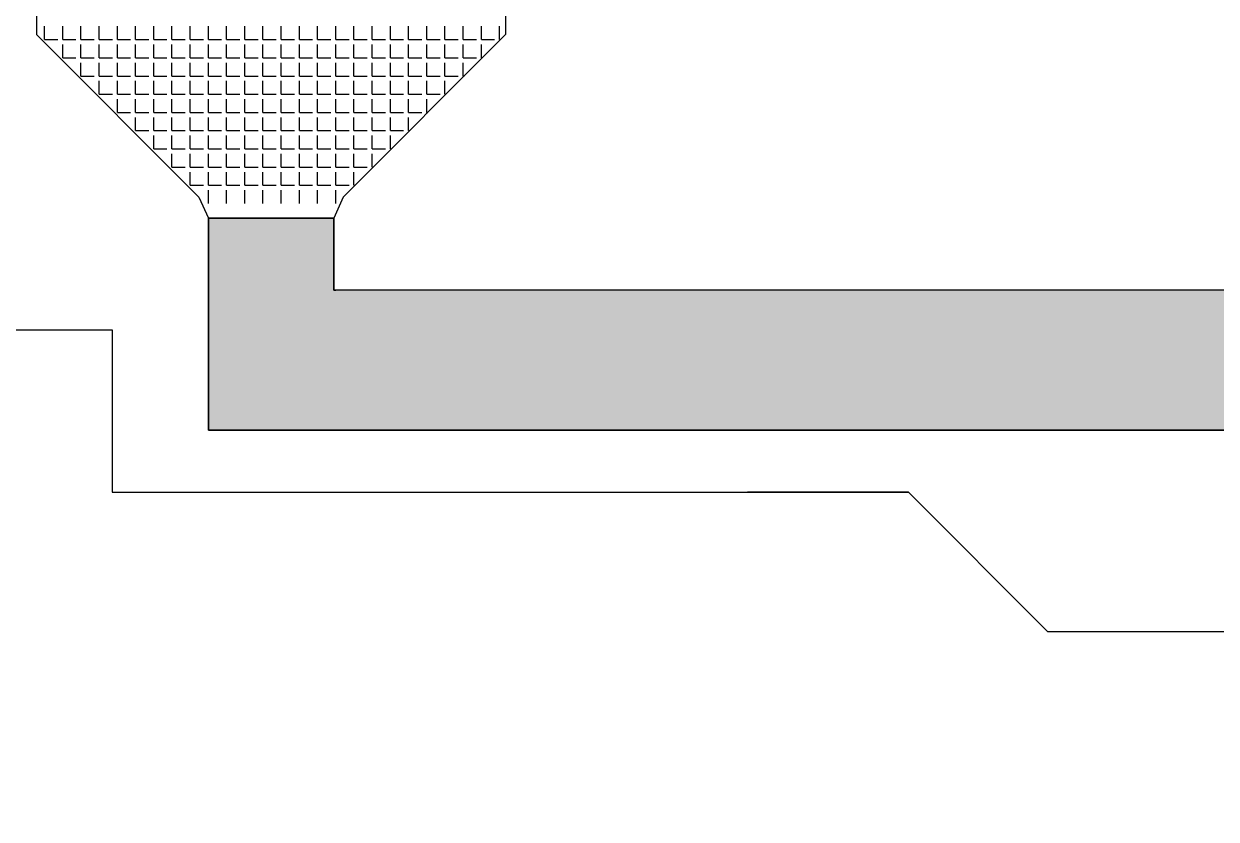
# Model space of a CAD drawing. Header units: millimetres. Extents: x -2063041 to -1932644, y 197605868 to 197643080.
# Drawn here: x -2047647.9 to -2047306.4, y 197626488.5 to 197626716.1 of the extents above; entities that cross this region are included whole.
import ezdxf

# ---------------------------------------------------------------- set-up
doc = ezdxf.new("R2010")
doc.units = ezdxf.units.MM
doc.layers.add('СКУД', color=7, linetype='Continuous')

msp = doc.modelspace()

# ---------------------------------------------------------------- hatches: boundary and pattern name
at = {"layer": 'СКУД', "true_color": 0x000000}
h = msp.add_hatch(dxfattribs=at)
h.set_pattern_fill('ANGLE', color=18, scale=0.746365)
h.set_pattern_definition([(0, (-2149573.53, 197515020.621), (0, 5.21335713), [3.79153246, -1.42182467]), (90, (-2149573.53, 197515020.621), (-5.21335713, 3e-16), [3.79153246, -1.42182467])])
h.paths.add_polyline_path([(-2045856.11, 197626639.89), (-2047559.12, 197626639.89), (-2047559.12, 197626660.45), (-2047595.05, 197626660.45), (-2047595.05, 197626599.77), (-2045956.33, 197626599.77), (-2045956.33, 197626557.5), (-2045913.81, 197626557.5), (-2045913.81, 197626538.27), (-2045885.46, 197626538.27), (-2045885.46, 197626557.5), (-2045856.11, 197626557.5)])

# ---------------------------------------------------------------- linework, layer by layer
at = {"layer": 'СКУД', "color": 18, "true_color": 0x000000}
for p, q in [((-2047641.97, 197626711.58), (-2047641.97, 197626715.38)), ((-2047636.76, 197626711.58), (-2047636.76, 197626715.38)), ((-2047631.54, 197626711.58), (-2047631.54, 197626715.38)), ((-2047626.33, 197626711.58), (-2047626.33, 197626715.38)), ((-2047621.12, 197626711.58), (-2047621.12, 197626715.38)), ((-2047615.9, 197626711.58), (-2047615.9, 197626715.38)), ((-2047610.69, 197626711.58), (-2047610.69, 197626715.38)), ((-2047605.48, 197626711.58), (-2047605.48, 197626715.38)), ((-2047600.26, 197626711.58), (-2047600.26, 197626715.38)), ((-2047595.05, 197626711.58), (-2047595.05, 197626715.38)), ((-2047589.84, 197626711.58), (-2047589.84, 197626715.38)), ((-2047584.62, 197626711.58), (-2047584.62, 197626715.38)), ((-2047579.41, 197626711.58), (-2047579.41, 197626715.38)), ((-2047574.2, 197626711.58), (-2047574.2, 197626715.38)), ((-2047568.98, 197626711.58), (-2047568.98, 197626715.38)), ((-2047563.77, 197626711.58), (-2047563.77, 197626715.38)), ((-2047558.56, 197626711.58), (-2047558.56, 197626715.38)), ((-2047553.34, 197626711.58), (-2047553.34, 197626715.38)), ((-2047548.13, 197626711.58), (-2047548.13, 197626715.38)), ((-2047542.92, 197626711.58), (-2047542.92, 197626715.38)), ((-2047537.7, 197626711.58), (-2047537.7, 197626715.38)), ((-2047532.49, 197626711.58), (-2047532.49, 197626715.38)), ((-2047527.28, 197626711.58), (-2047527.28, 197626715.38)), ((-2047522.06, 197626711.58), (-2047522.06, 197626715.38)), ((-2047516.85, 197626711.58), (-2047516.85, 197626715.38)), ((-2047511.64, 197626711.58), (-2047511.64, 197626715.38)), ((-2047641.97, 197626711.58), (-2047638.18, 197626711.58)), ((-2047636.76, 197626711.58), (-2047632.97, 197626711.58)), ((-2047636.76, 197626706.37), (-2047636.76, 197626710.16)), ((-2047631.54, 197626711.58), (-2047627.75, 197626711.58)), ((-2047631.54, 197626706.37), (-2047631.54, 197626710.16)), ((-2047626.33, 197626711.58), (-2047622.54, 197626711.58)), ((-2047626.33, 197626706.37), (-2047626.33, 197626710.16)), ((-2047621.12, 197626711.58), (-2047617.33, 197626711.58)), ((-2047621.12, 197626706.37), (-2047621.12, 197626710.16)), ((-2047615.9, 197626711.58), (-2047612.11, 197626711.58)), ((-2047615.9, 197626706.37), (-2047615.9, 197626710.16)), ((-2047610.69, 197626711.58), (-2047606.9, 197626711.58)), ((-2047610.69, 197626706.37), (-2047610.69, 197626710.16)), ((-2047605.48, 197626711.58), (-2047601.69, 197626711.58)), ((-2047605.48, 197626706.37), (-2047605.48, 197626710.16)), ((-2047600.26, 197626711.58), (-2047596.47, 197626711.58)), ((-2047600.26, 197626706.37), (-2047600.26, 197626710.16)), ((-2047595.05, 197626711.58), (-2047591.26, 197626711.58)), ((-2047595.05, 197626706.37), (-2047595.05, 197626710.16)), ((-2047589.84, 197626711.58), (-2047586.05, 197626711.58)), ((-2047589.84, 197626706.37), (-2047589.84, 197626710.16)), ((-2047584.62, 197626711.58), (-2047580.83, 197626711.58)), ((-2047584.62, 197626706.37), (-2047584.62, 197626710.16)), ((-2047579.41, 197626711.58), (-2047575.62, 197626711.58)), ((-2047579.41, 197626706.37), (-2047579.41, 197626710.16)), ((-2047574.2, 197626711.58), (-2047570.41, 197626711.58)), ((-2047574.2, 197626706.37), (-2047574.2, 197626710.16)), ((-2047568.98, 197626711.58), (-2047565.19, 197626711.58)), ((-2047568.98, 197626706.37), (-2047568.98, 197626710.16)), ((-2047563.77, 197626711.58), (-2047559.98, 197626711.58)), ((-2047563.77, 197626706.37), (-2047563.77, 197626710.16)), ((-2047558.56, 197626711.58), (-2047554.77, 197626711.58)), ((-2047558.56, 197626706.37), (-2047558.56, 197626710.16)), ((-2047553.34, 197626711.58), (-2047549.55, 197626711.58)), ((-2047553.34, 197626706.37), (-2047553.34, 197626710.16)), ((-2047548.13, 197626711.58), (-2047544.34, 197626711.58)), ((-2047548.13, 197626706.37), (-2047548.13, 197626710.16)), ((-2047542.92, 197626711.58), (-2047539.13, 197626711.58)), ((-2047542.92, 197626706.37), (-2047542.92, 197626710.16)), ((-2047537.7, 197626711.58), (-2047533.91, 197626711.58)), ((-2047537.7, 197626706.37), (-2047537.7, 197626710.16)), ((-2047532.49, 197626711.58), (-2047528.7, 197626711.58)), ((-2047532.49, 197626706.37), (-2047532.49, 197626710.16)), ((-2047527.28, 197626711.58), (-2047523.49, 197626711.58)), ((-2047527.28, 197626706.37), (-2047527.28, 197626710.16)), ((-2047522.06, 197626711.58), (-2047518.27, 197626711.58)), ((-2047522.06, 197626706.37), (-2047522.06, 197626710.16)), ((-2047516.85, 197626711.58), (-2047513.06, 197626711.58)), ((-2047516.85, 197626706.37), (-2047516.85, 197626710.16)), ((-2047511.64, 197626711.58), (-2047511.4, 197626711.58)), ((-2047636.76, 197626706.37), (-2047632.97, 197626706.37)), ((-2047631.54, 197626706.37), (-2047627.75, 197626706.37)), ((-2047626.33, 197626706.37), (-2047622.54, 197626706.37)), ((-2047621.12, 197626706.37), (-2047617.33, 197626706.37)), ((-2047615.9, 197626706.37), (-2047612.11, 197626706.37)), ((-2047610.69, 197626706.37), (-2047606.9, 197626706.37)), ((-2047605.48, 197626706.37), (-2047601.69, 197626706.37)), ((-2047600.26, 197626706.37), (-2047596.47, 197626706.37)), ((-2047595.05, 197626706.37), (-2047591.26, 197626706.37)), ((-2047589.84, 197626706.37), (-2047586.05, 197626706.37)), ((-2047584.62, 197626706.37), (-2047580.83, 197626706.37)), ((-2047579.41, 197626706.37), (-2047575.62, 197626706.37)), ((-2047574.2, 197626706.37), (-2047570.41, 197626706.37)), ((-2047568.98, 197626706.37), (-2047565.19, 197626706.37)), ((-2047563.77, 197626706.37), (-2047559.98, 197626706.37)), ((-2047558.56, 197626706.37), (-2047554.77, 197626706.37)), ((-2047553.34, 197626706.37), (-2047549.55, 197626706.37)), ((-2047548.13, 197626706.37), (-2047544.34, 197626706.37)), ((-2047542.92, 197626706.37), (-2047539.13, 197626706.37)), ((-2047537.7, 197626706.37), (-2047533.91, 197626706.37)), ((-2047532.49, 197626706.37), (-2047528.7, 197626706.37)), ((-2047527.28, 197626706.37), (-2047523.49, 197626706.37)), ((-2047522.06, 197626706.37), (-2047518.27, 197626706.37)), ((-2047516.85, 197626706.37), (-2047516.61, 197626706.37)), ((-2047631.54, 197626701.16), (-2047631.54, 197626704.95)), ((-2047626.33, 197626701.16), (-2047626.33, 197626704.95)), ((-2047621.12, 197626701.16), (-2047621.12, 197626704.95)), ((-2047615.9, 197626701.16), (-2047615.9, 197626704.95)), ((-2047610.69, 197626701.16), (-2047610.69, 197626704.95)), ((-2047605.48, 197626701.16), (-2047605.48, 197626704.95)), ((-2047600.26, 197626701.16), (-2047600.26, 197626704.95)), ((-2047595.05, 197626701.16), (-2047595.05, 197626704.95)), ((-2047589.84, 197626701.16), (-2047589.84, 197626704.95)), ((-2047584.62, 197626701.16), (-2047584.62, 197626704.95)), ((-2047579.41, 197626701.16), (-2047579.41, 197626704.95)), ((-2047574.2, 197626701.16), (-2047574.2, 197626704.95)), ((-2047568.98, 197626701.16), (-2047568.98, 197626704.95)), ((-2047563.77, 197626701.16), (-2047563.77, 197626704.95)), ((-2047558.56, 197626701.16), (-2047558.56, 197626704.95)), ((-2047553.34, 197626701.16), (-2047553.34, 197626704.95)), ((-2047548.13, 197626701.16), (-2047548.13, 197626704.95)), ((-2047542.92, 197626701.16), (-2047542.92, 197626704.95)), ((-2047537.7, 197626701.16), (-2047537.7, 197626704.95)), ((-2047532.49, 197626701.16), (-2047532.49, 197626704.95)), ((-2047527.28, 197626701.16), (-2047527.28, 197626704.95)), ((-2047522.06, 197626701.16), (-2047522.06, 197626704.95)), ((-2047631.54, 197626701.16), (-2047627.75, 197626701.16)), ((-2047626.33, 197626701.16), (-2047622.54, 197626701.16)), ((-2047626.33, 197626695.94), (-2047626.33, 197626699.74)), ((-2047621.12, 197626701.16), (-2047617.33, 197626701.16)), ((-2047621.12, 197626695.94), (-2047621.12, 197626699.74)), ((-2047615.9, 197626701.16), (-2047612.11, 197626701.16)), ((-2047615.9, 197626695.94), (-2047615.9, 197626699.74)), ((-2047610.69, 197626701.16), (-2047606.9, 197626701.16)), ((-2047610.69, 197626695.94), (-2047610.69, 197626699.74)), ((-2047605.48, 197626701.16), (-2047601.69, 197626701.16)), ((-2047605.48, 197626695.94), (-2047605.48, 197626699.74)), ((-2047600.26, 197626701.16), (-2047596.47, 197626701.16)), ((-2047600.26, 197626695.94), (-2047600.26, 197626699.74)), ((-2047595.05, 197626701.16), (-2047591.26, 197626701.16)), ((-2047595.05, 197626695.94), (-2047595.05, 197626699.74)), ((-2047589.84, 197626701.16), (-2047586.05, 197626701.16)), ((-2047589.84, 197626695.94), (-2047589.84, 197626699.74)), ((-2047584.62, 197626701.16), (-2047580.83, 197626701.16)), ((-2047584.62, 197626695.94), (-2047584.62, 197626699.74)), ((-2047579.41, 197626701.16), (-2047575.62, 197626701.16)), ((-2047579.41, 197626695.94), (-2047579.41, 197626699.74)), ((-2047574.2, 197626701.16), (-2047570.41, 197626701.16)), ((-2047574.2, 197626695.94), (-2047574.2, 197626699.74)), ((-2047568.98, 197626701.16), (-2047565.19, 197626701.16)), ((-2047568.98, 197626695.94), (-2047568.98, 197626699.74)), ((-2047563.77, 197626701.16), (-2047559.98, 197626701.16)), ((-2047563.77, 197626695.94), (-2047563.77, 197626699.74)), ((-2047558.56, 197626701.16), (-2047554.77, 197626701.16)), ((-2047558.56, 197626695.94), (-2047558.56, 197626699.74)), ((-2047553.34, 197626701.16), (-2047549.55, 197626701.16)), ((-2047553.34, 197626695.94), (-2047553.34, 197626699.74)), ((-2047548.13, 197626701.16), (-2047544.34, 197626701.16)), ((-2047548.13, 197626695.94), (-2047548.13, 197626699.74)), ((-2047542.92, 197626701.16), (-2047539.13, 197626701.16)), ((-2047542.92, 197626695.94), (-2047542.92, 197626699.74)), ((-2047537.7, 197626701.16), (-2047533.91, 197626701.16)), ((-2047537.7, 197626695.94), (-2047537.7, 197626699.74)), ((-2047532.49, 197626701.16), (-2047528.7, 197626701.16)), ((-2047532.49, 197626695.94), (-2047532.49, 197626699.74)), ((-2047527.28, 197626701.16), (-2047523.49, 197626701.16)), ((-2047527.28, 197626695.94), (-2047527.28, 197626699.74)), ((-2047522.06, 197626701.16), (-2047521.81, 197626701.16)), ((-2047626.33, 197626695.94), (-2047622.54, 197626695.94)), ((-2047621.12, 197626695.94), (-2047617.33, 197626695.94)), ((-2047615.9, 197626695.94), (-2047612.11, 197626695.94)), ((-2047610.69, 197626695.94), (-2047606.9, 197626695.94)), ((-2047605.48, 197626695.94), (-2047601.69, 197626695.94)), ((-2047600.26, 197626695.94), (-2047596.47, 197626695.94)), ((-2047595.05, 197626695.94), (-2047591.26, 197626695.94)), ((-2047589.84, 197626695.94), (-2047586.05, 197626695.94)), ((-2047584.62, 197626695.94), (-2047580.83, 197626695.94)), ((-2047579.41, 197626695.94), (-2047575.62, 197626695.94)), ((-2047574.2, 197626695.94), (-2047570.41, 197626695.94)), ((-2047568.98, 197626695.94), (-2047565.19, 197626695.94)), ((-2047563.77, 197626695.94), (-2047559.98, 197626695.94)), ((-2047558.56, 197626695.94), (-2047554.77, 197626695.94)), ((-2047553.34, 197626695.94), (-2047549.55, 197626695.94)), ((-2047548.13, 197626695.94), (-2047544.34, 197626695.94)), ((-2047542.92, 197626695.94), (-2047539.13, 197626695.94)), ((-2047537.7, 197626695.94), (-2047533.91, 197626695.94)), ((-2047532.49, 197626695.94), (-2047528.7, 197626695.94)), ((-2047527.28, 197626695.94), (-2047527.01, 197626695.94)), ((-2047621.12, 197626690.73), (-2047621.12, 197626694.52)), ((-2047615.9, 197626690.73), (-2047615.9, 197626694.52)), ((-2047610.69, 197626690.73), (-2047610.69, 197626694.52)), ((-2047605.48, 197626690.73), (-2047605.48, 197626694.52)), ((-2047600.26, 197626690.73), (-2047600.26, 197626694.52)), ((-2047595.05, 197626690.73), (-2047595.05, 197626694.52)), ((-2047589.84, 197626690.73), (-2047589.84, 197626694.52)), ((-2047584.62, 197626690.73), (-2047584.62, 197626694.52)), ((-2047579.41, 197626690.73), (-2047579.41, 197626694.52)), ((-2047574.2, 197626690.73), (-2047574.2, 197626694.52)), ((-2047568.98, 197626690.73), (-2047568.98, 197626694.52)), ((-2047563.77, 197626690.73), (-2047563.77, 197626694.52)), ((-2047558.56, 197626690.73), (-2047558.56, 197626694.52)), ((-2047553.34, 197626690.73), (-2047553.34, 197626694.52)), ((-2047548.13, 197626690.73), (-2047548.13, 197626694.52)), ((-2047542.92, 197626690.73), (-2047542.92, 197626694.52)), ((-2047537.7, 197626690.73), (-2047537.7, 197626694.52)), ((-2047532.49, 197626690.73), (-2047532.49, 197626694.52)), ((-2047621.12, 197626690.73), (-2047617.33, 197626690.73)), ((-2047615.9, 197626690.73), (-2047612.11, 197626690.73)), ((-2047615.9, 197626685.52), (-2047615.9, 197626689.31)), ((-2047610.69, 197626690.73), (-2047606.9, 197626690.73)), ((-2047610.69, 197626685.52), (-2047610.69, 197626689.31)), ((-2047605.48, 197626690.73), (-2047601.69, 197626690.73)), ((-2047605.48, 197626685.52), (-2047605.48, 197626689.31)), ((-2047600.26, 197626690.73), (-2047596.47, 197626690.73)), ((-2047600.26, 197626685.52), (-2047600.26, 197626689.31)), ((-2047595.05, 197626690.73), (-2047591.26, 197626690.73)), ((-2047595.05, 197626685.52), (-2047595.05, 197626689.31)), ((-2047589.84, 197626690.73), (-2047586.05, 197626690.73)), ((-2047589.84, 197626685.52), (-2047589.84, 197626689.31)), ((-2047584.62, 197626690.73), (-2047580.83, 197626690.73)), ((-2047584.62, 197626685.52), (-2047584.62, 197626689.31)), ((-2047579.41, 197626690.73), (-2047575.62, 197626690.73)), ((-2047579.41, 197626685.52), (-2047579.41, 197626689.31)), ((-2047574.2, 197626690.73), (-2047570.41, 197626690.73)), ((-2047574.2, 197626685.52), (-2047574.2, 197626689.31)), ((-2047568.98, 197626690.73), (-2047565.19, 197626690.73)), ((-2047568.98, 197626685.52), (-2047568.98, 197626689.31)), ((-2047563.77, 197626690.73), (-2047559.98, 197626690.73)), ((-2047563.77, 197626685.52), (-2047563.77, 197626689.31)), ((-2047558.56, 197626690.73), (-2047554.77, 197626690.73)), ((-2047558.56, 197626685.52), (-2047558.56, 197626689.31)), ((-2047553.34, 197626690.73), (-2047549.55, 197626690.73)), ((-2047553.34, 197626685.52), (-2047553.34, 197626689.31)), ((-2047548.13, 197626690.73), (-2047544.34, 197626690.73)), ((-2047548.13, 197626685.52), (-2047548.13, 197626689.31)), ((-2047542.92, 197626690.73), (-2047539.13, 197626690.73)), ((-2047542.92, 197626685.52), (-2047542.92, 197626689.31)), ((-2047537.7, 197626690.73), (-2047533.91, 197626690.73)), ((-2047537.7, 197626685.52), (-2047537.7, 197626689.31)), ((-2047532.49, 197626690.73), (-2047532.22, 197626690.73)), ((-2047615.9, 197626685.52), (-2047612.11, 197626685.52)), ((-2047610.69, 197626685.52), (-2047606.9, 197626685.52)), ((-2047605.48, 197626685.52), (-2047601.69, 197626685.52)), ((-2047600.26, 197626685.52), (-2047596.47, 197626685.52)), ((-2047595.05, 197626685.52), (-2047591.26, 197626685.52)), ((-2047589.84, 197626685.52), (-2047586.05, 197626685.52)), ((-2047584.62, 197626685.52), (-2047580.83, 197626685.52)), ((-2047579.41, 197626685.52), (-2047575.62, 197626685.52)), ((-2047574.2, 197626685.52), (-2047570.41, 197626685.52)), ((-2047568.98, 197626685.52), (-2047565.19, 197626685.52)), ((-2047563.77, 197626685.52), (-2047559.98, 197626685.52)), ((-2047558.56, 197626685.52), (-2047554.77, 197626685.52)), ((-2047553.34, 197626685.52), (-2047549.55, 197626685.52)), ((-2047548.13, 197626685.52), (-2047544.34, 197626685.52)), ((-2047542.92, 197626685.52), (-2047539.13, 197626685.52)), ((-2047537.7, 197626685.52), (-2047537.42, 197626685.52)), ((-2047610.69, 197626680.3), (-2047610.69, 197626684.1)), ((-2047605.48, 197626680.3), (-2047605.48, 197626684.1)), ((-2047600.26, 197626680.3), (-2047600.26, 197626684.1)), ((-2047595.05, 197626680.3), (-2047595.05, 197626684.1)), ((-2047589.84, 197626680.3), (-2047589.84, 197626684.1)), ((-2047584.62, 197626680.3), (-2047584.62, 197626684.1)), ((-2047579.41, 197626680.3), (-2047579.41, 197626684.1)), ((-2047574.2, 197626680.3), (-2047574.2, 197626684.1)), ((-2047568.98, 197626680.3), (-2047568.98, 197626684.1)), ((-2047563.77, 197626680.3), (-2047563.77, 197626684.1)), ((-2047558.56, 197626680.3), (-2047558.56, 197626684.1)), ((-2047553.34, 197626680.3), (-2047553.34, 197626684.1)), ((-2047548.13, 197626680.3), (-2047548.13, 197626684.1)), ((-2047542.92, 197626680.3), (-2047542.92, 197626684.1)), ((-2047610.69, 197626680.3), (-2047606.9, 197626680.3)), ((-2047605.48, 197626680.3), (-2047601.69, 197626680.3)), ((-2047605.48, 197626675.09), (-2047605.48, 197626678.88)), ((-2047600.26, 197626680.3), (-2047596.47, 197626680.3)), ((-2047600.26, 197626675.09), (-2047600.26, 197626678.88)), ((-2047595.05, 197626680.3), (-2047591.26, 197626680.3)), ((-2047595.05, 197626675.09), (-2047595.05, 197626678.88)), ((-2047589.84, 197626680.3), (-2047586.05, 197626680.3)), ((-2047589.84, 197626675.09), (-2047589.84, 197626678.88)), ((-2047584.62, 197626680.3), (-2047580.83, 197626680.3)), ((-2047584.62, 197626675.09), (-2047584.62, 197626678.88)), ((-2047579.41, 197626680.3), (-2047575.62, 197626680.3)), ((-2047579.41, 197626675.09), (-2047579.41, 197626678.88)), ((-2047574.2, 197626680.3), (-2047570.41, 197626680.3)), ((-2047574.2, 197626675.09), (-2047574.2, 197626678.88)), ((-2047568.98, 197626680.3), (-2047565.19, 197626680.3)), ((-2047568.98, 197626675.09), (-2047568.98, 197626678.88)), ((-2047563.77, 197626680.3), (-2047559.98, 197626680.3)), ((-2047563.77, 197626675.09), (-2047563.77, 197626678.88)), ((-2047558.56, 197626680.3), (-2047554.77, 197626680.3)), ((-2047558.56, 197626675.09), (-2047558.56, 197626678.88)), ((-2047553.34, 197626680.3), (-2047549.55, 197626680.3)), ((-2047553.34, 197626675.09), (-2047553.34, 197626678.88)), ((-2047548.13, 197626680.3), (-2047544.34, 197626680.3)), ((-2047548.13, 197626675.09), (-2047548.13, 197626678.88)), ((-2047542.92, 197626680.3), (-2047542.63, 197626680.3)), ((-2047605.48, 197626675.09), (-2047601.69, 197626675.09)), ((-2047600.26, 197626675.09), (-2047596.47, 197626675.09)), ((-2047595.05, 197626675.09), (-2047591.26, 197626675.09)), ((-2047589.84, 197626675.09), (-2047586.05, 197626675.09)), ((-2047584.62, 197626675.09), (-2047580.83, 197626675.09)), ((-2047579.41, 197626675.09), (-2047575.62, 197626675.09)), ((-2047574.2, 197626675.09), (-2047570.41, 197626675.09)), ((-2047568.98, 197626675.09), (-2047565.19, 197626675.09)), ((-2047563.77, 197626675.09), (-2047559.98, 197626675.09)), ((-2047558.56, 197626675.09), (-2047554.77, 197626675.09)), ((-2047553.34, 197626675.09), (-2047549.55, 197626675.09)), ((-2047548.13, 197626675.09), (-2047547.83, 197626675.09)), ((-2047600.26, 197626669.88), (-2047600.26, 197626673.67)), ((-2047595.05, 197626669.88), (-2047595.05, 197626673.67)), ((-2047589.84, 197626669.88), (-2047589.84, 197626673.67)), ((-2047584.62, 197626669.88), (-2047584.62, 197626673.67)), ((-2047579.41, 197626669.88), (-2047579.41, 197626673.67)), ((-2047574.2, 197626669.88), (-2047574.2, 197626673.67)), ((-2047568.98, 197626669.88), (-2047568.98, 197626673.67)), ((-2047563.77, 197626669.88), (-2047563.77, 197626673.67)), ((-2047558.56, 197626669.88), (-2047558.56, 197626673.67)), ((-2047553.34, 197626669.88), (-2047553.34, 197626673.67)), ((-2047600.26, 197626669.88), (-2047596.47, 197626669.88)), ((-2047595.05, 197626669.88), (-2047591.26, 197626669.88)), ((-2047595.05, 197626664.66), (-2047595.05, 197626668.46)), ((-2047589.84, 197626669.88), (-2047586.05, 197626669.88)), ((-2047589.84, 197626664.66), (-2047589.84, 197626668.46)), ((-2047584.62, 197626669.88), (-2047580.83, 197626669.88)), ((-2047584.62, 197626664.66), (-2047584.62, 197626668.46)), ((-2047579.41, 197626669.88), (-2047575.62, 197626669.88)), ((-2047579.41, 197626664.66), (-2047579.41, 197626668.46)), ((-2047574.2, 197626669.88), (-2047570.41, 197626669.88)), ((-2047574.2, 197626664.66), (-2047574.2, 197626668.46)), ((-2047568.98, 197626669.88), (-2047565.19, 197626669.88)), ((-2047568.98, 197626664.66), (-2047568.98, 197626668.46)), ((-2047563.77, 197626669.88), (-2047559.98, 197626669.88)), ((-2047563.77, 197626664.66), (-2047563.77, 197626668.46)), ((-2047558.56, 197626669.88), (-2047554.77, 197626669.88)), ((-2047558.56, 197626664.66), (-2047558.56, 197626668.46)), ((-2047553.34, 197626669.88), (-2047553.03, 197626669.88))]:
    msp.add_line(p, q, dxfattribs=at)
for points in [[(-2047644.24, 197626821.11), (-2047644.24, 197626713.06)], [(-2047509.93, 197626780.5), (-2047509.93, 197626713.06)], [(-2047597.76, 197626666.49), (-2047644.24, 197626713.06)], [(-2047556.41, 197626666.49), (-2047509.93, 197626713.06)], [(-2047597.76, 197626666.49), (-2047595.05, 197626660.45)], [(-2047556.41, 197626666.49), (-2047559.12, 197626660.45)], [(-2046230.8, 197626599.77), (-2047595.05, 197626599.77), (-2047595.05, 197626660.45)], [(-2047595.05, 197626660.45), (-2047559.12, 197626660.45)], [(-2047559.12, 197626660.45), (-2047595.05, 197626660.45), (-2047595.05, 197626599.77), (-2045956.33, 197626599.77), (-2045956.33, 197626557.5), (-2045913.81, 197626557.5), (-2045913.81, 197626538.27), (-2045885.46, 197626538.27), (-2045885.46, 197626557.5)], [(-2047559.12, 197626660.45), (-2047595.05, 197626660.45)], [(-2047559.12, 197626660.45), (-2047595.05, 197626660.45), (-2047595.05, 197626599.77), (-2045956.33, 197626599.77), (-2045956.33, 197626557.5), (-2045913.81, 197626557.5), (-2045913.81, 197626538.27), (-2045885.46, 197626538.27), (-2045885.46, 197626557.5), (-2045856.11, 197626557.5), (-2045856.11, 197626639.89), (-2047559.12, 197626639.89), (-2047559.12, 197626660.45), (-2047595.05, 197626660.45), (-2047595.05, 197626599.77)], [(-2047559.12, 197626660.45), (-2047559.12, 197626639.89), (-2047558.56, 197626639.89)], [(-2047559.12, 197626660.45), (-2047559.12, 197626639.89), (-2047558.56, 197626639.89)], [(-2046185.14, 197626639.89), (-2047558.56, 197626639.89)], [(-2045885.46, 197626557.5), (-2045856.11, 197626557.5), (-2045856.11, 197626557.5), (-2045856.11, 197626639.89), (-2047558.56, 197626639.89)], [(-2048079.98, 197626010.7), (-2048003.89, 197626010.7), (-2048003.89, 197626628.48), (-2047622.63, 197626628.48)], [(-2047622.63, 197626628.48), (-2047622.63, 197626582.01)], [(-2047622.63, 197626582.01), (-2047394.52, 197626582.01)], [(-2047354.7, 197626542.15), (-2047394.52, 197626582.01), (-2047440.62, 197626582.01)], [(-2047354.7, 197626542.15), (-2047140.57, 197626542.15)]]:
    msp.add_lwpolyline(points, dxfattribs=at)

doc.saveas('drawing.dxf')
